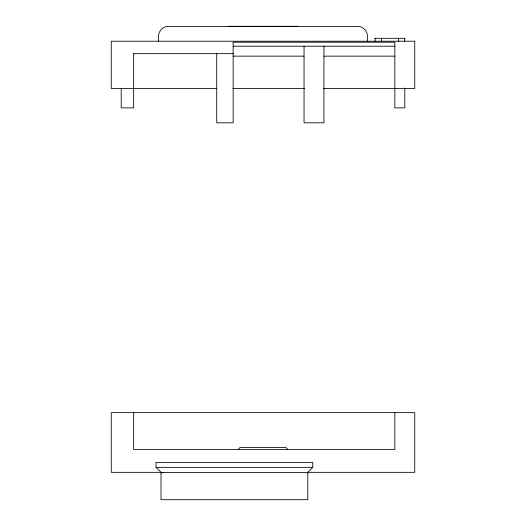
<?xml version="1.0" encoding="UTF-8"?>
<svg xmlns="http://www.w3.org/2000/svg" width="526" height="526" viewBox="0 0 526 526"><rect width="100%" height="100%" fill="white"/><g stroke="black" fill="none" stroke-linecap="round" stroke-linejoin="round"><path stroke-width="0.79" d="M158.523 41.225L158.609 34.959A9.948 9.948 0 0 1 167.176 26.392L358.824 26.385A9.948 9.948 0 0 1 367.391 34.953L367.477 41.225M238.37 449.204L240.112 447.462L285.888 447.462L287.63 449.204M163.001 472.368A2.472 1.749 0 0 0 161.752 473.071L156.038 467.364L156.038 462.387L312.753 462.387L312.753 467.364L307.046 473.065A2.531 1.788 0 0 0 306.014 472.433L163.014 472.387M228.172 26.3L297.828 26.3M374.617 38.319L405.178 38.319M233.15 46.203L394.842 46.203M133.65 53.665L233.15 53.665M233.15 56.151L304.048 56.151M323.944 56.151L394.842 56.151M216.607 88.486L111.262 88.486L111.262 41.225L414.738 41.225L414.738 88.486L323.385 88.486M233.005 88.486L304.501 88.486M156.038 467.364L312.753 467.364M161.502 472.335L111.262 472.335L111.262 412.634L414.738 412.634L414.738 472.335L307.789 472.335L307.776 499.7L161.015 499.7L161.009 472.335M404.79 87.993L404.79 107.889L394.842 107.889L394.842 42.218L233.15 42.218L233.15 122.814L216.732 122.814L216.732 53.573M404.672 38.319L404.672 41.225M398.544 38.319L398.544 41.225M394.842 412.634L394.842 449.454L133.65 449.454L133.65 412.634M381.429 38.319L381.429 41.225M375.117 38.319L375.117 41.225M323.944 46.203L323.944 122.814L304.048 122.814L304.048 46.203M133.65 53.363L133.65 107.889L121.21 107.889L121.21 88.486"/></g></svg>
